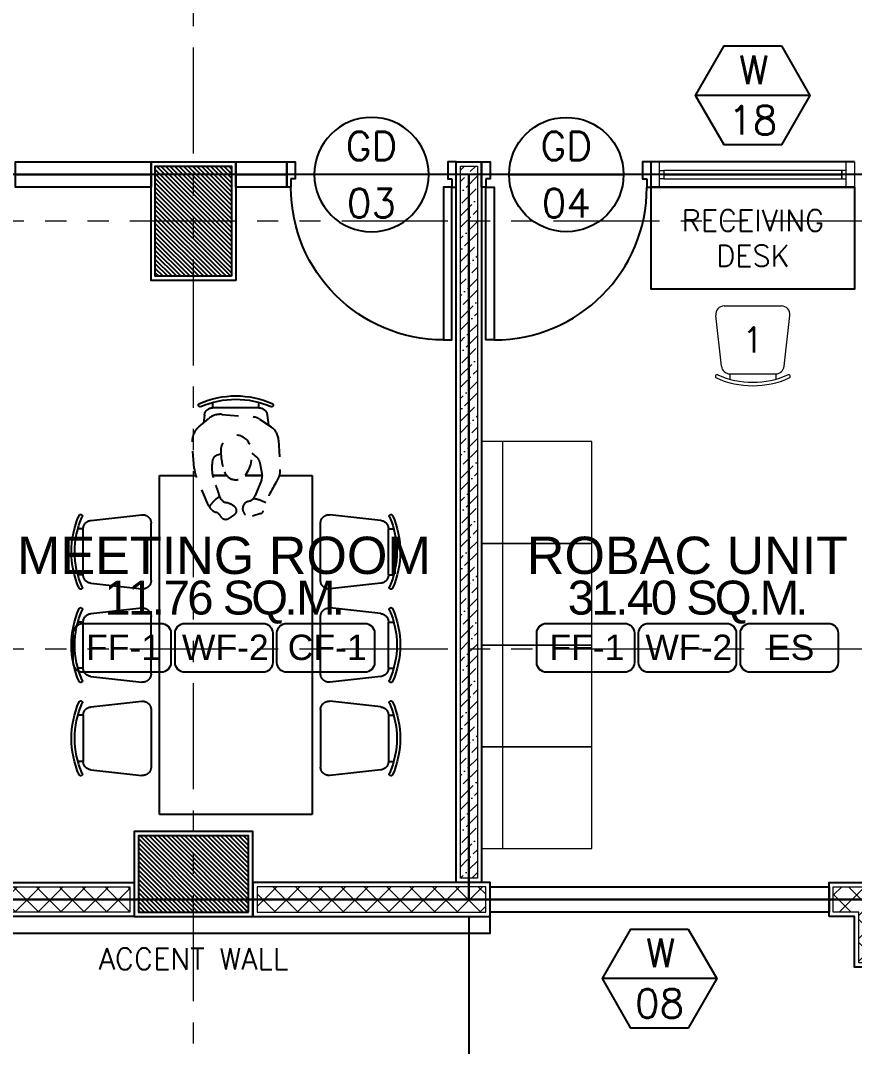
# Model space of a CAD drawing. Header units: metres. Extents: x -12400 to 1, y 0 to 106422.
# Drawn here: x -12116.13 to -12111.21, y 106388.7 to 106394.75 of the extents above; entities that cross this region are included whole.
import ezdxf
from ezdxf.enums import TextEntityAlignment as Align

# ---------------------------------------------------------------- set-up
doc = ezdxf.new("R2010")
doc.units = ezdxf.units.M
doc.header["$PDMODE"] = 35
doc.linetypes.add('HIDDEN2', pattern=[4.762499999999999, 3.175, -1.5875])
doc.linetypes.add('PHANTOM2', pattern=[1.25, 0.625, -0.125, 0.125, -0.125, 0.125, -0.125])
for name, color, linetype, lineweight in [('.3', 6, 'Continuous', 30), ('0.1', 1, 'Continuous', 9), ('0.20', 2, 'Continuous', 20), ('A-DIM-100', 8, 'Continuous', 0), ('CHAIR', 45, 'Continuous', 20), ('DIM 001', 251, 'Continuous', 13), ('FURN', 8, 'Continuous', 5), ('FURN 0009', 49, 'Continuous', 9), ('HATCH', 250, 'Continuous', 5)]:
    doc.layers.add(name, color=color, linetype=linetype, lineweight=lineweight)
for name, color, linetype in [('1AR', 1, 'Continuous'), ('AR-HIDDEN LINES', 8, 'HIDDEN2'), ('AR-WALL', 7, 'Continuous'), ('FIXTURE', 35, 'Continuous'), ('SCH-DOOR', 23, 'Continuous'), ('SCH-FLR', 224, 'Continuous'), ('SCH-WIND', 181, 'Continuous'), ('stone', 15, 'Continuous'), ('txt', 2, 'Continuous'), ('WALL', 7, 'Continuous'), ('WINDOW', 1, 'Continuous')]:
    doc.layers.add(name, color=color, linetype=linetype)
doc.layers.add('GUIDELINES', color=206, linetype='Continuous', plot=False)
doc.styles.add('arial', font='arial.ttf')
doc.styles.add('Arial-Bold', font='arial.ttf')
doc.styles.add('ATTR', font='romans.shx', dxfattribs={"width": 0.8, "height": 0.7})
doc.styles.add('DIMTXT-100', font='arial.ttf')
doc.styles.add('swis721', font='swiss.ttf')
doc.styles.add('T-0.15', font='romans.shx', dxfattribs={"height": 0.15})
doc.styles.add('T.25', font='romans.shx', dxfattribs={"height": 0.2})
doc.dimstyles.new('D-100', dxfattribs={"dimtxt": 0.2, "dimasz": 0.15, "dimexe": 0.1, "dimexo": 0.1, "dimgap": 0.1, "dimtad": 1, "dimdec": 3, "dimzin": 4, "dimdsep": 46, "dimtxsty": 'DIMTXT-100', "dimblk": 'ARCHTICK', "dimcen": 0.2, "dimdle": 0.1, "dimclrd": 8, "dimclre": 8, "dimclrt": 2, "dimadec": 0, "dimazin": 1, "dimtfac": 1, "dimtdec": 3, "dimtofl": 0, "dimtmove": 2, "dimatfit": 3, "dimfxl": 1, "dimarcsym": 0})
doc.dimstyles.new('DIM 200', dxfattribs={"dimtxt": 200, "dimasz": 1, "dimexe": 0, "dimexo": 40, "dimgap": 50, "dimtad": 1, "dimtoh": 1, "dimdec": 0, "dimlfac": 2, "dimtxsty": 'swis721', "dimblk": 'CIR', "dimcen": 0, "dimclrd": 155, "dimclre": 155, "dimclrt": 4, "dimadec": 0, "dimazin": 0, "dimtfac": 1, "dimtdec": 0, "dimtix": 1, "dimtmove": 1, "dimatfit": 3, "dimldrblk": 'CIR', "dimfxl": 0, "dimarcsym": 0})

# ---------------------------------------------------------------- blocks, each defined once
blk = doc.blocks.new('CIR')
at = {"color": 4}
blk.add_circle((0, 0), 50, dxfattribs=at)
blk = doc.blocks.new('PERSON4')
for p, q in [((-2.651451482328525, 10.92247364088496), (4.050448517671498, 11.45877364088494)), ((-12.6737514823285, 7.062873640884959), (-5.146551482328505, 10.30337364088496)), ((8.357948517671502, 9.68527364088493), (10.58284851767149, 7.095973640884949)), ((1.039048517671517, 3.745473640884939), (0.7599485176714893, 4.772173640884944)), ((11.73624851767147, 3.540973640884999), (11.0368485176715, -4.934326359115062)), ((-15.07665148232851, 0.09287364088493177), (-16.13325148232852, 1.623373640885006)), ((-14.82665148232851, -6.979726359115034), (-15.53295148232851, -4.741926359115041)), ((-5.888651482328498, -7.127926359115008), (-10.02275148232849, -5.458226359115088)), ((1.314048517671495, -4.523726359115017), (0.3009485176714861, -5.781026359115003)), ((-4.158551482328505, -7.298126359115031), (-1.334451482328518, -6.761726359115073)), ((10.44704851767148, -6.617126359114991), (8.365048517671482, -9.713926359115021)), ((4.850448517671509, -11.71432635911503), (-3.028451482328535, -12.15592635911503))]:
    blk.add_line(p, q)
for centre, radius, start, end in [((4.460348517671491, 6.336373640884972), 5.138726999999999, 40.67007, 94.57548), ((-2.020951482328485, 3.042873640884977), 7.904667999999999, 94.57548, 113.2917), ((-11.34965148232851, 3.987173640884976), 3.348665, 113.2917, 161.1375), ((-16.58585148232851, 0.6626736408849183), 7.128667, 28.7701, 60.42694), ((-2.390251482328495, -5.592026359115039), 11.77057, 81.67775999999999, 114.3364), ((-0.9418514823285022, 4.309673640884967), 1.763532, 15.20498, 81.67775999999999), ((6.909048517671465, 3.939373640884924), 4.84363, 355.2825, 40.67007), ((-14.88425148232852, 2.485473640884948), 1.517564, 117.4313, 214.617), ((-16.59365148232851, 5.778773640884992), 2.192928, 297.4313, 341.1375), ((-9.512951482328504, 1.753473640884977), 2.479741, 103.203, 167.1792), ((-13.61105148232849, 19.21697364088493), 15.45795, 283.203, 294.3364), ((-2.581251482328526, -0.2528263591150335), 3.219066, 110.1273, 231.9875), ((1.95314851767148, -12.62522635911506), 16.39625, 89.05605999999999, 110.1273), ((2.157148517671487, -0.2427263591150677), 4.01201, 291.5545, 89.05605999999999), ((-14.0428514823285, 0.806473640884974), 1.256202, 214.617, 319.7914), ((-17.24435148232851, 3.512673640884941), 5.448223, 319.7914, 347.1791999999999), ((-13.57195148232853, -4.121826359115062), 2.057712, 13.14818, 197.5403), ((-23.29165148232852, -2.634726359115007), 12.6719, 333.3444, 349.5239), ((-9.056951482328543, -3.067126359115036), 2.57875, 193.1482, 248.0075), ((0.5690485176714901, 3.777673640884927), 8.334611, 231.9875, 291.5545), ((7.511348517671479, -4.643326359115008), 3.53752, 326.0867, 355.2825), ((-13.91295148232854, -6.69132635911501), 0.9571556, 197.5403, 254.641), ((-21.44145148232852, -34.09572635911502), 27.46232, 56.0747, 74.64092000000001), ((-4.733951482328507, -4.268926359115085), 3.083333, 248.0075, 280.7541), ((-1.849851482328518, -4.048226359115006), 2.761994, 280.7541, 321.143), ((4.596248517671484, -7.180126359115093), 4.541363, 273.2085, 326.0867), ((-3.309651482328491, -7.138626359115051), 5.02533, 236.0747, 273.2085)]:
    blk.add_arc(centre, radius, start, end)
at = {"style": 'ATTR', "width": 0.8, "flags": 9}
blk.add_attdef('ESTCODE', (0, 0), '', height=0.7, dxfattribs=at)
blk = doc.blocks.new('A$C2A4919E4')
at = {"layer": 'AR-HIDDEN LINES', "color": 15}
for p, q in [((-1.305521576296087, 1.735497602633131), (-1.005521576295905, 1.768830935966434)), ((0.4055215763055458, 1.735497602631312), (0.1055215763053639, 1.76883093596507)), ((-0.9499999999925421, 1.380863250768016), (-0.9499999999925421, 1.719136749232348)), ((0.05000000000200089, 1.380863250767106), (0.05000000000200089, 1.719136749231438)), ((-1.349999999992178, 1.685803415899954), (-1.38163334798719, 1.685803415899954)), ((-1.349999999993088, 1.414196584101319), (-1.349999999992178, 1.685803415899954)), ((0.4500000000025466, 1.4141965840995), (0.4500000000025466, 1.685803415898135)), ((0.4500000000025466, 1.685803415898135), (0.4816333479966488, 1.685803415898135)), ((-1.349999999993088, 1.414196584101319), (-1.38163334798719, 1.414196584101319)), ((0.4500000000025466, 1.4141965840995), (0.4816333479966488, 1.4141965840995)), ((-1.305521576296087, 1.364502397368142), (-1.005521576296815, 1.331169064033929)), ((0.4055215763055458, 1.364502397366323), (0.1055215763062733, 1.331169064032565)), ((-1.305521576296087, 1.185497602633859), (-1.005521576296815, 1.218830935967162)), ((0.4055215763055458, 1.18549760263204), (0.1055215763062733, 1.218830935965798)), ((-0.9499999999925421, 1.169136749233076), (-0.9499999999934516, 0.8308632507687435)), ((0.05000000000200089, 1.169136749232166), (0.05000000000109139, 0.830863250767834)), ((-1.349999999993088, 1.135803415900682), (-1.38163334798719, 1.135803415900682)), ((-1.349999999993088, 1.135803415900682), (-1.349999999993997, 0.8641965841020465)), ((0.4500000000025466, 1.135803415898863), (0.4500000000016371, 0.8641965841002275)), ((0.4500000000025466, 1.135803415898863), (0.4816333479966488, 1.135803415898863)), ((-1.349999999993997, 0.8641965841020465), (-1.3816333479881, 0.8641965841020465)), ((0.4500000000016371, 0.8641965841002275), (0.4816333479957393, 0.8641965841002275)), ((-1.305521576296996, 0.8145023973688694), (-1.005521576296815, 0.7811690640346569)), ((0.4055215763046363, 0.8145023973670504), (0.1055215763044544, 0.7811690640332927)), ((-1.305521576296996, 0.6354976026345867), (-1.005521576297724, 0.6688309359678897)), ((0.4055215763046363, 0.6354976026327677), (0.1055215763053639, 0.6688309359665254)), ((-0.9499999999934516, 0.6191367492338031), (-0.9499999999943611, 0.2808632507694711)), ((0.05000000000109139, 0.6191367492328936), (0.0500000000001819, 0.2808632507685616)), ((-1.349999999993997, 0.5858034159014096), (-1.3816333479881, 0.5858034159014096)), ((-1.349999999993997, 0.5858034159014096), (-1.349999999993088, 0.3141965841027741)), ((0.4500000000016371, 0.5858034158995906), (0.4500000000016371, 0.3141965841009551)), ((0.4500000000016371, 0.5858034158995906), (0.4816333479957393, 0.5858034158995906)), ((-1.349999999993088, 0.3141965841027741), (-1.3816333479881, 0.3141965841027741)), ((0.4500000000016371, 0.3141965841009551), (0.4816333479957393, 0.3141965841009551)), ((-1.305521576297906, 0.264502397369597), (-1.005521576297724, 0.2311690640353845)), ((0.4055215763037268, 0.264502397367778), (0.1055215763035449, 0.2311690640340203)), ((-0.5038319992254401, 4.547473508864641e-13), (-0.586403369288746, 4.547473508864641e-13)), ((-0.2936092456311599, 0), (-0.3957236007699976, 4.547473508864641e-13)), ((-0.2645023973645948, -0.3555215763030901), (-0.2580692921274022, -0.297623629176087)), ((-0.6354976026295844, -0.3555215763026354), (-0.6405116823480057, -0.3103948588413914)), ((-0.3141965840977718, -0.3999999999996362), (-0.5858034158964074, -0.3999999999996362)), ((-0.5858034158964074, -0.3999999999996362), (-0.5858034158964074, -0.4316333479937384)), ((-0.3141965840977718, -0.3999999999996362), (-0.3141965840977718, -0.4316333479937384))]:
    blk.add_line(p, q, dxfattribs=at)
at = {"layer": 'AR-HIDDEN LINES', "color": 19}
for points in [[(-0.1918054074067186, 0), (0, 0), (2.728484105318785e-12, 2), (-0.8999999999914507, 2.000000000000909), (-0.8999999999941792, 9.094947017729282e-13)], [(-0.8999999999941792, 9.094947017729282e-13), (-0.686199801300063, 4.547473508864641e-13)], [(-0.586403369288746, 4.547473508864641e-13), (-0.5038319992254401, 4.547473508864641e-13)], [(-0.3957236007699976, 4.547473508864641e-13), (-0.2936092456311599, 0)]]:
    blk.add_lwpolyline(points, dxfattribs=at)
at = {"layer": 'AR-HIDDEN LINES', "color": 15}
for centre, radius, start, end in [((-0.8887499999927968, 1.549999999999272), 0.5312499999999994, 156.1273024689478, 203.8726975308187), ((-0.8887499999927968, 1.549999999999272), 0.5112500000000001, 156.1273024689478, 203.8726975308187), ((-1.36540545113985, 1.760952941177038), 0.00999999999999997, 336.1273024689478, 156.1273024689478), ((-0.999999999992724, 1.719136749232348), 0.05, 359.9999999996352, 96.34019174568225), ((0.1000000000021828, 1.719136749231438), 0.05, 83.65980825421275, 180.0000000002605), ((0.4654054511502181, 1.760952941175219), 0.00999999999999997, 23.87269753095592, 203.8726975309559), ((-0.01124999999774445, 1.549999999998363), 0.5112500000000001, 336.1273024690441, 23.87269753095592), ((-0.01124999999774445, 1.549999999998363), 0.5312499999999994, 336.1273024690441, 23.87269753095592), ((-1.299999999992906, 1.685803415899954), 0.05, 96.34019174568225, 179.9999999996352), ((0.4000000000023647, 1.685803415898135), 0.05, 2.605510395054913e-10, 83.65980825421275), ((-1.299999999992906, 1.414196584101319), 0.05, 179.9999999996352, 263.6598082536887), ((0.4000000000023647, 1.4141965840995), 0.05, 276.3401917462066, 2.605510395054913e-10), ((-1.365405451140759, 1.339047058824235), 0.00999999999999997, 203.8726975308187, 23.87269753081868), ((-0.999999999992724, 1.380863250767106), 0.05, 263.6598082536887, 359.9999999996352), ((0.1000000000021828, 1.380863250766197), 0.05, 180.0000000002605, 276.3401917462066), ((0.4654054511502181, 1.339047058822416), 0.00999999999999997, 156.1273024690441, 336.1273024690441), ((-0.8887499999937063, 1.000000000001819), 0.5312499999999994, 156.1273024690441, 203.8726975309559), ((-1.365405451140759, 1.210952941177766), 0.00999999999999997, 336.1273024690441, 156.1273024690441), ((-0.999999999992724, 1.169136749233985), 0.05, 2.605510395054913e-10, 96.34019174620661), ((0.1000000000021828, 1.169136749233076), 0.05, 83.6598082536887, 179.9999999996352), ((0.4654054511502181, 1.210952941175947), 0.00999999999999997, 23.87269753081868, 203.8726975308187), ((-0.01124999999865395, 1.000000000000909), 0.5312499999999994, 336.1273024689478, 23.87269753081868), ((-0.8887499999937063, 1.000000000001819), 0.5112500000000001, 156.1273024690441, 203.8726975309559), ((-1.299999999992906, 1.135803415900682), 0.05, 96.34019174620661, 180.0000000002605), ((0.4000000000023647, 1.135803415898863), 0.05, 359.9999999996352, 83.6598082536887), ((-0.01124999999865395, 1.000000000000909), 0.5112500000000001, 336.1273024689478, 23.87269753081868), ((-1.299999999993815, 0.8641965841020465), 0.05, 180.0000000002605, 263.6598082542127), ((0.4000000000014552, 0.8641965841002275), 0.05, 276.3401917456823, 359.9999999996352), ((-1.365405451141669, 0.7890470588249627), 0.00999999999999997, 203.8726975309559, 23.87269753095592), ((-0.9999999999936335, 0.8308632507687435), 0.05, 263.6598082542127, 2.605510395054913e-10), ((0.1000000000012733, 0.830863250767834), 0.05, 179.9999999996352, 276.3401917456823), ((0.4654054511493086, 0.7890470588231437), 0.00999999999999997, 156.1273024689478, 336.1273024689478), ((-1.365405451141669, 0.6609529411784933), 0.00999999999999997, 336.1273024690441, 156.1273024690441), ((-0.9999999999936335, 0.6191367492347126), 0.05, 2.605510395054913e-10, 96.34019174620661), ((0.1000000000012733, 0.6191367492338031), 0.05, 83.6598082536887, 179.9999999996352), ((0.4654054511493086, 0.6609529411766744), 0.00999999999999997, 23.87269753081868, 203.8726975308187), ((-0.8887499999937063, 0.4500000000025466), 0.5312499999999994, 156.1273024690441, 203.872697530938), ((-0.8887499999937063, 0.4500000000025466), 0.5112500000000001, 156.1273024690441, 203.872697530938), ((-1.299999999993815, 0.5858034159014096), 0.05, 96.34019174620661, 180.0000000002605), ((0.4000000000014552, 0.5858034158995906), 0.05, 359.9999999996352, 83.6598082536887), ((-0.01124999999865395, 0.4500000000016371), 0.5112500000000001, 336.1273024689478, 23.87269753081868), ((-0.01124999999865395, 0.4500000000016371), 0.5312499999999994, 336.1273024689478, 23.87269753081868), ((-1.299999999993815, 0.3141965841027741), 0.05, 180.0000000002605, 263.6598082542127), ((0.4000000000014552, 0.3141965841009551), 0.05, 276.3401917456823, 359.9999999996352), ((-1.365405451141669, 0.2390470588256903), 0.00999999999999997, 203.872697530938, 23.87269753093806), ((-0.999999999994543, 0.2808632507694711), 0.05, 263.6598082542127, 2.605510395054913e-10), ((0.1000000000003638, 0.2808632507685616), 0.05, 179.9999999996352, 276.3401917456823), ((0.4654054511483992, 0.2390470588238713), 0.00999999999999997, 156.1273024689478, 336.1273024689478), ((-0.5858034158964074, -0.3499999999994543), 0.05, 186.3401917456794, 269.9999999995831), ((-0.3141965840977718, -0.3499999999994543), 0.05, 269.9999999995831, 353.6598082536628), ((-0.6609529411734911, -0.4154054511473078), 0.00999999999999997, 66.12730246888965, 246.1273024688897), ((-0.4499999999961801, 0.06125000000065484), 0.5112500000000001, 246.1273024688897, 293.8726975307691), ((-0.2390470588206881, -0.4154054511477625), 0.00999999999999997, 293.8726975307691, 113.8726975307691), ((-0.4499999999961801, 0.06125000000065484), 0.5312499999999994, 246.1273024688897, 293.8726975307691)]:
    blk.add_arc(centre, radius, start, end, dxfattribs=at)
at = {"layer": 'AR-HIDDEN LINES', "ltscale": 1500, "xscale": -0.02199999999947977, "yscale": 0.02199999999947977, "zscale": 0.02199999999947977, "rotation": 90}
blk.add_blockref('PERSON4', (-0.4553399798978717, -0.1025427326112549), dxfattribs=at)
blk = doc.blocks.new('new chair')
at = {"layer": 'FURN 0009', "color": 1, "lineweight": 9}
for p, q in [((-135.8034158992814, 400), (-135.803415899165, 431.6333479945315)), ((135.8034158993978, 400), (135.8034158993978, 431.6333479944151)), ((135.8034158993978, 400), (-135.8034158992814, 400)), ((-185.4976026327349, 355.5215763038723), (-218.8309359660489, 55.52157630375586)), ((185.4976026370423, 355.5215763018932), (218.8309359704144, 55.52157630189322)), ((169.1367492326535, 2.328306436538696e-10), (-169.1367492326535, 2.328306436538696e-10))]:
    blk.add_line(p, q, dxfattribs=at)
for centre, radius, start, end in [((-210.9529411762487, 415.4054511487484), 9.999999999999588, 113.8726975280942, 293.8726975280942), ((0, -61.24999999941792), 531.2499999999792, 66.12730247190576, 113.8726975280942), ((0, -61.24999999941792), 511.2499999999808, 66.12730247190576, 113.8726975280942), ((210.9529411806725, 415.4054511466529), 9.999999999999588, 246.1273024719058, 66.12730247190576), ((-135.803415899165, 350.0000000002328), 49.99999999999812, 90, 173.659808247256), ((135.8034158995142, 350.0000000004657), 49.99999999999812, 6.340191746267892, 90), ((-169.1367492325371, 50.00000000046566), 49.99999999999812, 173.659808247256, 270), ((169.1367492326535, 50.00000000046566), 49.99999999999812, 270, 6.340191746267892)]:
    blk.add_arc(centre, radius, start, end, dxfattribs=at)
blk = doc.blocks.new('A$C0C291135')
at = {"layer": 'FIXTURE', "color": 3}
for points in [[(0.0249999999996362, -0.02499999999417923), (0.0249999999996362, -0.07499999999708962), (0, -0.07499999999708962), (0, 0.07499999999708962), (0.05000000000109139, 0.07499999999708962), (0.05000000000109139, -0.02499999999417923), (0.0249999999996362, -0.02499999999417923)], [(0.9751240390014573, -0.02499999999417923), (0.9751240390014573, -0.07499999999708962), (1.000124039001093, -0.07499999999708962), (1.000124039001093, 0.07499999999708962), (0.9501240390000021, 0.07499999999708962), (0.9501240390000021, -0.02499999999417923), (0.9751240390014573, -0.02499999999417923)]]:
    blk.add_lwpolyline(points, dxfattribs=at)
at = {"layer": 'FIXTURE', "color": 2, "ltscale": 0.3}
blk.add_lwpolyline([(0.0249999999996362, -0.07499999999708962), (0.0750000000007276, -0.07499999999708962), (0.07499999999708962, -0.9751240390032763), (0.02499999999781721, -0.9751240390032763)], close=True, dxfattribs=at)
at = {"layer": 'FIXTURE', "color": 1}
blk.add_arc((0.0750000000007276, -0.07499999999708962), 0.9001240389999464, 270, 0, dxfattribs=at)
blk = doc.blocks.new('SECDOWN')
at = {"linetype": 'Continuous'}
for p, q in [((0, -24), (0, 0)), ((0, 0), (26.00000000000001, 0)), ((5, 0), (5, -24)), ((26.00000000000001, 0), (26.00000000000001, -24)), ((26.00000000000001, -24), (0, -24))]:
    blk.add_line(p, q, dxfattribs=at)
at = {"style": 'ATTR', "width": 0.8, "flags": 9}
blk.add_attdef('ESTCODE', (0, 0), '', height=0.7, dxfattribs=at)
blk = doc.blocks.new('A$C1B753C5A')
at = {"layer": 'WALL'}
h = blk.add_hatch(dxfattribs=at)
h.set_pattern_fill('ANSI31', color=250, scale=0.15)
h.set_pattern_definition([(45, (-1494.388102653662, 303.0677240852394), (-0.01325825214724777, 0.01325825214724777), [])])
h.paths.add_polyline_path([(0.4750000000001364, 0.6749999999999545), (0.02500000000009089, 0.6749999999999545), (0.02500000000009095, 0.02499999999997721), (0.4750000000001364, 0.02499999999997721)])
at = {"color": 7}
blk.add_lwpolyline([(0, 0), (0.5000000000002274, 0), (0.5000000000002274, 0.6999999999999318), (0, 0.6999999999999318)], close=True, dxfattribs=at)
at = {"layer": 'stone', "color": 5}
blk.add_lwpolyline([(0.02500000000009095, 0.02499999999997726), (0.4750000000001364, 0.02499999999997726), (0.4750000000001364, 0.6749999999999545), (0.02500000000009095, 0.6749999999999545)], close=True, dxfattribs=at)
blk = doc.blocks.new('COLUMNS2F')
at = {"xscale": -1}
blk.add_blockref('A$C1B753C5A', (-12149.70441529414, 106330.3999565114), dxfattribs=at)
at = {"rotation": 90}
blk.add_blockref('A$C1B753C5A', (-12149.60441529414, 106326.6499565114), dxfattribs=at)
blk = doc.blocks.new('*U1968')
at = {"layer": 'HATCH'}
h = blk.add_hatch(dxfattribs=at)
h.set_pattern_fill('ANSI37', color=256, scale=0.03, angle=-180)
h.set_pattern_definition([(225, (0.3124999999343305, 0), (0.06735192090801863, -0.06735192090801868), []), (314.9999999999999, (0.3124999999343305, 0), (0.06735192090801868, 0.06735192090801861), [])])
h.paths.add_polyline_path([(0.02500000000873115, 0.1749999999883585), (0.02500000000873115, 0.02499999999417923), (1.374999999939787, 0.02499999999417923), (1.374999999939787, 0.1749999999883585)])
blk.add_lwpolyline([(0, 0.1999999999825377), (0, 0), (1.399999999933967, 0), (1.399999999933967, 0.1999999999825377)], close=True)
blk.add_lwpolyline([(0.02500000000873115, 0.1749999999883585), (0.02500000000873115, 0.02499999999417923), (1.374999999939787, 0.02499999999417923), (1.374999999939787, 0.1749999999883585)], close=True, dxfattribs=at)
blk = doc.blocks.new('*U1740')
at = {"layer": 'HATCH'}
h = blk.add_hatch(dxfattribs=at)
h.set_pattern_fill('ANSI36', color=256, scale=0.015)
h.set_pattern_definition([(45, (12095.52419102845, -106406.7665946045), (0.025256970340507, 0.09260889124852564), [0.1190625, -0.0238125, 0, -0.0238125])])
h.paths.add_polyline_path([(0.0249999999996362, 0.1249999999854481), (0.02499999999963665, 0.02499999999417923), (4.224999999947385, 0.02499999999417923), (4.224999999947385, 0.1249999999854481)])
at = {"color": 4}
blk.add_lwpolyline([(4.249999999947021, 0), (4.249999999947021, 0.1499999999796273), (0, 0.1499999999796273), (0, 0)], close=True, dxfattribs=at)
at = {"layer": 'HATCH'}
blk.add_lwpolyline([(4.224999999947385, 0.02499999999417923), (4.224999999947385, 0.1249999999854481), (0.0249999999996362, 0.1249999999854481), (0.0249999999996362, 0.02499999999417923)], close=True, dxfattribs=at)
blk = doc.blocks.new('*U1751')
at = {"color": 1}
blk.add_lwpolyline([(0.7999999999847209, 0), (0.7999999999847209, 0.1499999999941792), (0, 0.1499999999941792), (0, 0)], close=True, dxfattribs=at)
at = {"color": 3}
blk.add_lwpolyline([(0, 0.07499999999708962), (0.7999999999847209, 0.07499999999708962)], dxfattribs=at)
blk = doc.blocks.new('*U234')
at = {"color": 1}
blk.add_lwpolyline([(0.299999999971988, 0), (0.299999999971988, 0.1499999999941792), (0, 0.1499999999941792), (0, 0)], close=True, dxfattribs=at)
at = {"color": 3}
blk.add_lwpolyline([(0, 0.07499999999708962), (0.299999999971988, 0.07499999999708962)], dxfattribs=at)
blk = doc.blocks.new('A$Cecf548ae')
at = {"layer": '.3', "color": 3}
blk.add_lwpolyline([(-0.125000000001819, 0.07499999999708962), (-1.174999999999272, 0.07500000001164153)], dxfattribs=at)
at = {"layer": '0.20'}
for points in [[(-1.25, 0), (-1.200000000000728, 0), (-1.200000000000728, 0.1500000000087311), (-1.25, 0.1500000000087311)], [(-0.05000000000109139, 0), (-0.1000000000021828, 0), (-0.1000000000021828, 0.1500000000087311), (-0.05000000000109139, 0.1500000000087311)], [(-1.174999999999272, 0.05000000000291038), (-1.200000000000728, 0.05000000000291038), (-1.200000000000728, 0.1000000000058208), (-1.174999999999272, 0.1000000000058208)], [(-0.125000000001819, 0.05000000000291038), (-0.1000000000021828, 0.05000000000291038), (-0.1000000000021828, 0.1000000000058208), (-0.125000000001819, 0.1000000000058208)]]:
    blk.add_lwpolyline(points, close=True, dxfattribs=at)
at = {"layer": '0.20', "color": 8}
blk.add_lwpolyline([(-1.174999999999272, 0.05000000000291038), (-0.125000000001819, 0.05000000000291038), (-0.125000000001819, 0.1000000000058208), (-1.174999999999272, 0.1000000000058208)], close=True, dxfattribs=at)
at = {"layer": 'WINDOW'}
for p, q in [((-0.05000000000109139, 0.1500000000087311), (-1.25, 0.1500000000087311)), ((-0.05000000000109139, 0), (-1.25, 0))]:
    blk.add_line(p, q, dxfattribs=at)
blk = doc.blocks.new('A$C644e5724')
at = {"layer": '.3', "color": 3}
blk.add_lwpolyline([(-2, 0.07499999996798579), (0, 0.07500000001164153)], dxfattribs=at)
at = {"layer": 'WINDOW'}
blk.add_lwpolyline([(-2, 0.1500000000087311), (0, 0.1500000000087311), (0, 0), (-2, 0)], close=True, dxfattribs=at)
blk = doc.blocks.new('FP_4F')
at = {"layer": 'HATCH'}
h = blk.add_hatch(dxfattribs=at)
h.set_pattern_fill('ANSI37', color=256, scale=0.03)
h.set_pattern_definition([(45, (12161.35441529407, -106386.5702236537), (-0.06735192090801866, 0.06735192090801866), []), (135, (12161.35441529407, -106386.5702236537), (-0.06735192090801866, -0.06735192090801864), [])])
h.paths.add_polyline_path([(17.87499999986903, 2.025000000008731), (17.87499999986903, 2.175000000017462), (18.17499999993561, 2.175000000133878), (18.17499999993561, 1.725000000005821), (18.02499999992324, 1.725000000005821), (18.02499999992324, 2.025000000125146)])
blk.add_lwpolyline([(17.84999999987485, 2.000000000014552), (17.84999999987485, 2.200000000011642), (18.19999999992979, 2.200000000128057), (18.19999999992979, 1.700000000011642), (17.99999999992906, 1.700000000011642), (17.99999999992906, 2.000000000130967)], close=True)
at = {"color": 1}
blk.add_lwpolyline([(12.35000000001128, 2.000000000043656), (12.35000000001128, 1.900000000037835), (15.84999999998945, 1.900000000037835), (15.84999999998945, 2.000000000043656)], dxfattribs=at)
at = {"layer": '1AR', "color": 1}
blk.add_lwpolyline([(18, 6.30000000000291), (18, 5.700000000011642), (16.80000000000655, 5.700000000011642), (16.80000000000655, 6.30000000000291)], close=True, dxfattribs=at)
at = {"layer": 'GUIDELINES'}
for points in [[(1.100000000000364, 19.60000000000582), (10.10000000000036, 19.60000000000582), (10.10000000000036, 18.90000000000873), (18.10000000000036, 18.90000000000873), (18.10000000000036, 19.60000000000582), (27.10000000000036, 19.60000000000582), (27.10000000000036, 1.100000000005821), (18.10000000000036, 1.100000000005821), (18.10000000000036, 2.100000000122236), (10.10000000000036, 2.100000000122236), (10.10000000000036, 1.100000000005821), (1.100000000000364, 1.100000000005821)], [(12.97500000002037, 2.100000000005821), (15.72499999999309, 2.100000000005821), (15.72499999999309, 6.375), (12.97500000002037, 6.375)], [(18.10000000000036, 2.100000000005821), (18.10000000000036, 1.100000000005821), (22.59999999999854, 1.100000000005821), (22.59999999999854, 5.825000000011642), (18.07500000000073, 5.825000000011642), (18.07500000000073, 6.375), (15.72499999999309, 6.375), (15.72499999999309, 2.100000000005821)]]:
    blk.add_lwpolyline(points, close=True, dxfattribs=at)
at = {"layer": 'HATCH'}
blk.add_lwpolyline([(17.87499999986903, 2.025000000008731), (17.87499999986903, 2.175000000017462), (18.17499999993561, 2.175000000133878), (18.17499999993561, 1.725000000005821), (18.02499999992324, 1.725000000005821), (18.02499999992324, 2.025000000125146)], close=True, dxfattribs=at)
for name, p in [('COLUMNS2F', (12164.05441529414, -106324.6499565114)), ('A$C0C291135', (15.79987596100545, 6.375))]:
    blk.add_blockref(name, p)
at = {"xscale": -1}
for name, p, rotation in [('*U1751', (13.05000000001564, 6.44999999999709), 180), ('*U234', (14.35000000000764, 6.44999999999709), 180), ('*U1740', (15.65012403898072, 2.200000000026193), 270), ('A$C2A4919E4', (14.799999999992, 4.600000000005821), 180), ('*U1968', (12.35000000001128, 2.200000000040745), 180)]:
    blk.add_blockref(name, p, dxfattribs=dict(at, rotation=rotation))
blk.add_blockref('A$C0C291135', (15.65012403898072, 6.375), dxfattribs=at)
at = {"lineweight": 0, "xscale": 0.001, "yscale": 0.001, "zscale": 0.001, "rotation": 180}
blk.add_blockref('new chair', (17.39999999999418, 5.600000000005821), dxfattribs=at)
at = {"rotation": 180}
blk.add_blockref('*U1968', (15.84999999998945, 2.200000000040745), dxfattribs=at)
at = {"layer": 'AR-WALL'}
for name, p in [('A$Cecf548ae', (18.04999999999382, 6.30000000000291)), ('A$C644e5724', (17.84999999987485, 2.025000000008731))]:
    blk.add_blockref(name, p, dxfattribs=at)
at = {"layer": 'CHAIR', "linetype": 'ByBlock', "lineweight": 13, "xscale": -0.02500000000000003, "yscale": 0.02500000000000003, "zscale": 0.02500000000000003, "rotation": 180}
for p in [(15.79999999999382, 4.200000000055297), (15.79999999999382, 3.600000000049477), (15.79999999999382, 3.000000000058208), (15.79999999999382, 2.400000000052387)]:
    blk.add_blockref('SECDOWN', p, dxfattribs=at)
at = {"layer": '0.1', "color": 2, "char_height": 0.125, "attachment_point": 5, "style": 'T.25'}
for s, width, insert in [('{\\C3;RECEIVING\\PDESK}', 0.9874282472765117, (17.40073417131498, 6)), ('{\\C3;ACCENT WALL}', 1.83286359088288, (14.10000000000036, 1.750000000043656))]:
    blk.add_mtext_dynamic_manual_height_columns(s, width=width, gutter_width=1, heights=[0], dxfattribs=dict(at, insert=insert))
at = {"layer": 'FURN', "insert": (17.39999999999236, 5.399999999994179), "char_height": 0.15, "attachment_point": 5, "style": 'T.25'}
blk.add_mtext_dynamic_manual_height_columns('1', width=0.5027727363153642, gutter_width=1, heights=[0.1500000000000001], dxfattribs=at)
blk = doc.blocks.new('D-TAG')
at = {"layer": 'SCH-DOOR'}
blk.add_line((-0.2999999999883585, 0), (0.2999999999883585, 0), dxfattribs=at)
blk.add_circle((0, 5.821121362714621e-11), 0.3, dxfattribs=at)
at = {"layer": 'SCH-DOOR', "color": 2, "style": 'T-0.15'}
for tag, p in [('D-TAG', (-7.105427357601002e-14, 0.150000000029106)), ('D-NO', (-7.105427357601002e-14, -0.1499999999709054))]:
    blk.add_attdef(tag, text='', height=0.15, dxfattribs=at).set_placement(p, align=Align.MIDDLE_CENTER)
blk = doc.blocks.new('_ArchTick')
at = {"color": 0, "linetype": 'ByBlock', "const_width": 0.15}
blk.add_lwpolyline([(-0.5, -0.5), (0.5, 0.5)], dxfattribs=at)
blk = doc.blocks.new('*D1816')
at = {"layer": 'DEFPOINTS', "color": 0, "transparency": 16777216}
for p in [(-12115.56296792573, 106395.8452236538), (-12130.26296792576, 106393.8452236538), (-12116.2379679257, 106393.8452236538)]:
    blk.add_point(p, dxfattribs=at)
at = {"layer": 'DIM 001', "color": 8, "lineweight": -2, "transparency": 16777216}
for p, q in [((-12130.26296792576, 106395.9452236538), (-12130.26296792576, 106393.7452236538)), ((-12115.66296792573, 106395.8452236538), (-12130.36296792576, 106395.8452236538)), ((-12116.3379679257, 106393.8452236538), (-12130.36296792576, 106393.8452236538))]:
    blk.add_line(p, q, dxfattribs=at)
at = {"layer": 'DIM 001', "color": 8, "lineweight": -2, "transparency": 16777216, "xscale": 0.15, "yscale": 0.15, "zscale": 0.15}
for p, rotation in [((-12130.26296792576, 106395.8452236538), 90), ((-12130.26296792576, 106393.8452236538), 270)]:
    blk.add_blockref('_ArchTick', p, dxfattribs=dict(at, rotation=rotation))
at = {"layer": 'DIM 001', "color": 2, "transparency": 16777216, "insert": (-12130.46508252327, 106394.8452236537), "char_height": 0.2, "attachment_point": 5, "rotation": 90, "style": 'DIMTXT-100'}
blk.add_mtext('2.000', dxfattribs=at)
blk = doc.blocks.new('*D1835')
at = {"layer": 'DEFPOINTS', "color": 0, "transparency": 16777216}
for p in [(-12116.2379679257, 106389.5702236538), (-12113.48796792572, 106389.5702236538), (-12113.48796792572, 106384.8702236537)]:
    blk.add_point(p, dxfattribs=at)
at = {"layer": 'DIM 001', "color": 8, "lineweight": -2, "transparency": 16777216}
for p, q in [((-12116.2379679257, 106389.4702236538), (-12116.2379679257, 106384.7702236537)), ((-12113.48796792572, 106389.4702236538), (-12113.48796792572, 106384.7702236537)), ((-12116.3379679257, 106384.8702236537), (-12113.38796792572, 106384.8702236537))]:
    blk.add_line(p, q, dxfattribs=at)
at = {"layer": 'DIM 001', "color": 8, "lineweight": -2, "transparency": 16777216, "xscale": 0.15, "yscale": 0.15, "zscale": 0.15, "rotation": 180}
blk.add_blockref('_ArchTick', (-12116.2379679257, 106384.8702236537), dxfattribs=at)
at = {"layer": 'DIM 001', "color": 8, "lineweight": -2, "transparency": 16777216, "xscale": 0.15, "yscale": 0.15, "zscale": 0.15}
blk.add_blockref('_ArchTick', (-12113.48796792572, 106384.8702236537), dxfattribs=at)
at = {"layer": 'DIM 001', "color": 2, "transparency": 16777216, "insert": (-12114.86296792571, 106385.0723382513), "char_height": 0.2, "attachment_point": 5, "style": 'DIMTXT-100'}
blk.add_mtext('2.750', dxfattribs=at)
blk = doc.blocks.new('*D1836')
at = {"layer": 'DEFPOINTS', "color": 0, "transparency": 16777216}
for p in [(-12113.48796792572, 106389.5702236538), (-12111.11296792572, 106388.5702236537), (-12111.11296792572, 106384.8702236537)]:
    blk.add_point(p, dxfattribs=at)
at = {"layer": 'DIM 001', "color": 8, "lineweight": -2, "transparency": 16777216}
for p, q in [((-12113.48796792572, 106389.4702236538), (-12113.48796792572, 106384.7702236537)), ((-12111.11296792572, 106388.4702236537), (-12111.11296792572, 106384.7702236537)), ((-12113.58796792572, 106384.8702236537), (-12111.01296792572, 106384.8702236537))]:
    blk.add_line(p, q, dxfattribs=at)
at = {"layer": 'DIM 001', "color": 8, "lineweight": -2, "transparency": 16777216, "xscale": 0.15, "yscale": 0.15, "zscale": 0.15, "rotation": 180}
blk.add_blockref('_ArchTick', (-12113.48796792572, 106384.8702236537), dxfattribs=at)
at = {"layer": 'DIM 001', "color": 8, "lineweight": -2, "transparency": 16777216, "xscale": 0.15, "yscale": 0.15, "zscale": 0.15}
blk.add_blockref('_ArchTick', (-12111.11296792572, 106384.8702236537), dxfattribs=at)
at = {"layer": 'DIM 001', "color": 2, "transparency": 16777216, "insert": (-12112.30046792572, 106385.0724064641), "char_height": 0.2, "attachment_point": 5, "style": 'DIMTXT-100'}
blk.add_mtext('2.375', dxfattribs=at)
blk = doc.blocks.new('W-TAG')
at = {"layer": 'SCH-WIND'}
blk.add_line((-0.2999999999883585, 1.4210854715202e-14), (0.2999999999883585, -1.4210854715202e-14), dxfattribs=at)
blk.add_lwpolyline([(-0.1500000000232831, 0.2598076211288429), (-0.3000000000465661, 1.4210854715202e-14), (-0.1500000000232831, -0.2598076211288429), (0.1499999999650754, -0.2598076211288429), (0.2999999999883585, -1.4210854715202e-14), (0.1499999999650754, 0.2598076211288429)], close=True, dxfattribs=at)
at = {"layer": 'SCH-WIND', "color": 2, "style": 'T-0.15'}
for tag, p in [('W-TAG', (-0.005861362880693832, 0.1346037882111908)), ('W-NO', (-1.4210854715202e-14, -0.1299038105644215))]:
    blk.add_attdef(tag, text='', height=0.15, dxfattribs=at).set_placement(p, align=Align.MIDDLE_CENTER)
blk = doc.blocks.new('GRID1')
at = {"color": 6, "linetype": 'PHANTOM2'}
for points in [[(-12147.25441529414, 106384.7702236537), (-12147.25441529414, 106412.5702236537)], [(-12130.75441529413, 106394.3702236537), (-12163.75441529414, 106394.3702236537)], [(-12130.75441529413, 106391.8452236537), (-12163.75441529414, 106391.8452236537)], [(-12130.7544152941, 106390.3702236538), (-12163.75441529411, 106390.3702236538)]]:
    blk.add_leader(points, dimstyle='DIM 200', override={"dimasz": 0.002, "dimgap": 60, "dimtad": 0}, dxfattribs=at)

msp = doc.modelspace()

# ---------------------------------------------------------------- linework, layer by layer
at = {"layer": 'SCH-FLR', "color": 1}
for points in [[(-12115.30379359898, 106390.9099944894), (-12115.76459359901, 106390.9099944894, -0.414213562373095), (-12115.82219359897, 106390.9675944894), (-12115.82219359897, 106391.1403944894, -0.414213562373095), (-12115.76459359901, 106391.1979944894), (-12115.30379359898, 106391.1979944894, -0.414213562373095), (-12115.24619359898, 106391.1403944894), (-12115.24619359898, 106390.9675944894, -0.414213562373095)], [(-12114.70279359898, 106390.9099944894), (-12115.16359359901, 106390.9099944894, -0.414213562373095), (-12115.22119359897, 106390.9675944894), (-12115.22119359897, 106391.1403944894, -0.414213562373095), (-12115.16359359901, 106391.1979944894), (-12114.70279359898, 106391.1979944894, -0.414213562373095), (-12114.64519359898, 106391.1403944894), (-12114.64519359898, 106390.9675944894, -0.414213562373095)], [(-12114.10179359898, 106390.9099944894), (-12114.56259359901, 106390.9099944894, -0.414213562373095), (-12114.62019359898, 106390.9675944894), (-12114.62019359898, 106391.1403944894, -0.414213562373095), (-12114.56259359901, 106391.1979944894), (-12114.10179359898, 106391.1979944894, -0.414213562373095), (-12114.04419359897, 106391.1403944894), (-12114.04419359897, 106390.9675944894, -0.414213562373095)], [(-12112.56932096184, 106390.9099944894), (-12113.03012096187, 106390.9099944894, -0.414213562373095), (-12113.08772096183, 106390.9675944894), (-12113.08772096183, 106391.1403944894, -0.414213562373095), (-12113.03012096187, 106391.1979944894), (-12112.56932096184, 106391.1979944894, -0.414213562373095), (-12112.51172096183, 106391.1403944894), (-12112.51172096183, 106390.9675944894, -0.414213562373095)], [(-12111.96832096184, 106390.9099944894), (-12112.42912096187, 106390.9099944894, -0.414213562373095), (-12112.48672096183, 106390.9675944894), (-12112.48672096183, 106391.1403944894, -0.414213562373095), (-12112.42912096187, 106391.1979944894), (-12111.96832096184, 106391.1979944894, -0.414213562373095), (-12111.91072096183, 106391.1403944894), (-12111.91072096183, 106390.9675944894, -0.414213562373095)], [(-12111.36732096184, 106390.9099944894), (-12111.82812096187, 106390.9099944894, -0.414213562373095), (-12111.88572096183, 106390.9675944894), (-12111.88572096183, 106391.1403944894, -0.414213562373095), (-12111.82812096187, 106391.1979944894), (-12111.36732096184, 106391.1979944894, -0.414213562373095), (-12111.30972096183, 106391.1403944894), (-12111.30972096183, 106390.9675944894, -0.414213562373095)]]:
    msp.add_lwpolyline(points, format="xyb", close=True, dxfattribs=at)

# ---------------------------------------------------------------- block references
at = {"color": 1}
msp.add_blockref('FP_4F', (-12129.21296792572, 106387.4702236537), dxfattribs=at)
at = {"layer": 'A-DIM-100'}
msp.add_blockref('GRID1', (32.14144736842172, -0.8000000000029104), dxfattribs=at)
msp.add_blockref('GRID1', (32.14144736842172, -0.8000000000029104), dxfattribs=at)
at = {"layer": 'SCH-WIND', "color": 2}
ref = msp.add_blockref('W-TAG', (-12111.81296792575, 106394.3125072275), dxfattribs=dict(at, xscale=-1.125000000042443, yscale=1.125000000042443, zscale=1.125000000042443))
ref.add_attrib('W-NO', '18', dxfattribs={"color": 2, "height": 0.1687500000063664, "style": 'T-0.15'}).set_placement((-12111.81296792575, 106394.1663654406), align=Align.MIDDLE_CENTER)
ref.add_attrib('W-TAG', 'W', dxfattribs={"color": 2, "height": 0.1687500000063664, "style": 'T-0.15'}).set_placement((-12111.80637389251, 106394.4639364893), align=Align.MIDDLE_CENTER)
at = {"layer": 'SCH-WIND'}
ref = msp.add_blockref('D-TAG', (-12114.06259580878, 106393.8452236537), dxfattribs=dict(at, xscale=-1.125, yscale=1.125, zscale=1.125))
ref.add_attrib('D-NO', '03', dxfattribs={"layer": 'SCH-DOOR', "color": 2, "height": 0.16875, "style": 'T-0.15'}).set_placement((-12114.06259580878, 106393.6764736537), align=Align.MIDDLE_CENTER)
ref.add_attrib('D-TAG', 'GD', dxfattribs={"layer": 'SCH-DOOR', "color": 2, "height": 0.16875, "style": 'T-0.15'}).set_placement((-12114.06259580878, 106394.0139736537), align=Align.MIDDLE_CENTER)
at = {"layer": 'SCH-WIND', "xscale": 1.125, "yscale": 1.125, "zscale": 1.125}
msp.add_blockref('D-TAG', (-12112.91309196471, 106393.8452236537), dxfattribs=at).add_auto_attribs({'D-NO': '04', 'D-TAG': 'GD'})
at = {"layer": 'SCH-WIND', "color": 2}
ref = msp.add_blockref('W-TAG', (-12112.36296792588, 106389.10294008), dxfattribs=dict(at, xscale=-1.125000000042443, yscale=1.125000000042443, zscale=1.125000000042443))
ref.add_attrib('W-NO', '08', dxfattribs={"color": 2, "height": 0.1687500000063664, "style": 'T-0.15'}).set_placement((-12112.36296792588, 106388.9567982931), align=Align.MIDDLE_CENTER)
ref.add_attrib('W-TAG', 'W', dxfattribs={"color": 2, "height": 0.1687500000063664, "style": 'T-0.15'}).set_placement((-12112.35637389264, 106389.2543693418), align=Align.MIDDLE_CENTER)

# ---------------------------------------------------------------- texts
at = {"linetype": 'Continuous', "attachment_point": 5, "style": 'arial'}
for s, width, insert, char_height in [('\\pxse0.75,t28;{\\C4;MEETING ROOM}', 3.044286565877614, (-12114.933193599, 106391.5979944894), 0.22), ('\\pxse0.75,t28;{\\C4;ROBAC UNIT}', 3.044286565877614, (-12112.19872096186, 106391.5979944894), 0.22), ('\\pxse0.75,t28;{\\T0.9;\\C3;11.76 SQ.M.}', 6.084194777119323, (-12114.933193599, 106391.3229944894), 0.2), ('\\pxse0.75,t28;{\\T0.9;\\C3;31.40 SQ.M.}', 6.084194777119323, (-12112.19872096186, 106391.3229944894), 0.2)]:
    msp.add_mtext_dynamic_manual_height_columns(s, width=width, gutter_width=0.001, heights=[0], dxfattribs=dict(at, insert=insert, char_height=char_height))
at = {"layer": 'txt', "color": 6, "linetype": 'Continuous', "char_height": 0.15, "width": 0.4656548431105184, "attachment_point": 2, "style": 'Arial-Bold'}
for s, insert in [('{\\C2;FF-1}', (-12115.52607069804, 106391.1321066621)), ('{\\C2;WF-2}', (-12114.92507069804, 106391.1321066621)), ('{\\C2;CF-1}', (-12114.32407069804, 106391.1321066621)), ('{\\C2;FF-1}', (-12112.7915980609, 106391.1321066621)), ('{\\C2;WF-2}', (-12112.1905980609, 106391.1321066621)), ('{\\C2;ES}', (-12111.5895980609, 106391.1321066621))]:
    msp.add_mtext(s, dxfattribs=dict(at, insert=insert))

# ---------------------------------------------------------------- dimensions: what is measured, and where the dimension line sits
at = {"layer": 'DIM 001'}
dim = msp.add_linear_dim(base=(-12130.26296792576, 106393.8452236538), p1=(-12115.56296792572, 106395.8452236537), p2=(-12116.2379679257, 106393.8452236537), angle=90, dimstyle='D-100', dxfattribs=at)
dim.commit()
dim.dimension.update_dxf_attribs({"geometry": '*D1816', "text_midpoint": (-12130.46508252327, 106394.8452236537)})
for base, p1, p2, picture, middle in [((-12113.48796792572, 106384.8702236537), (-12116.2379679257, 106389.5702236538), (-12113.48796792572, 106389.5702236538), '*D1835', (-12114.86296792571, 106385.0723382513)), ((-12111.11296792572, 106384.8702236537), (-12113.48796792572, 106389.5702236538), (-12111.11296792572, 106388.5702236537), '*D1836', (-12112.30046792572, 106385.0724064641))]:
    dim = msp.add_linear_dim(base=base, p1=p1, p2=p2, dimstyle='D-100', dxfattribs=at)
    dim.commit()
    dim.dimension.update_dxf_attribs({"geometry": picture, "text_midpoint": middle})

doc.saveas('drawing.dxf')
